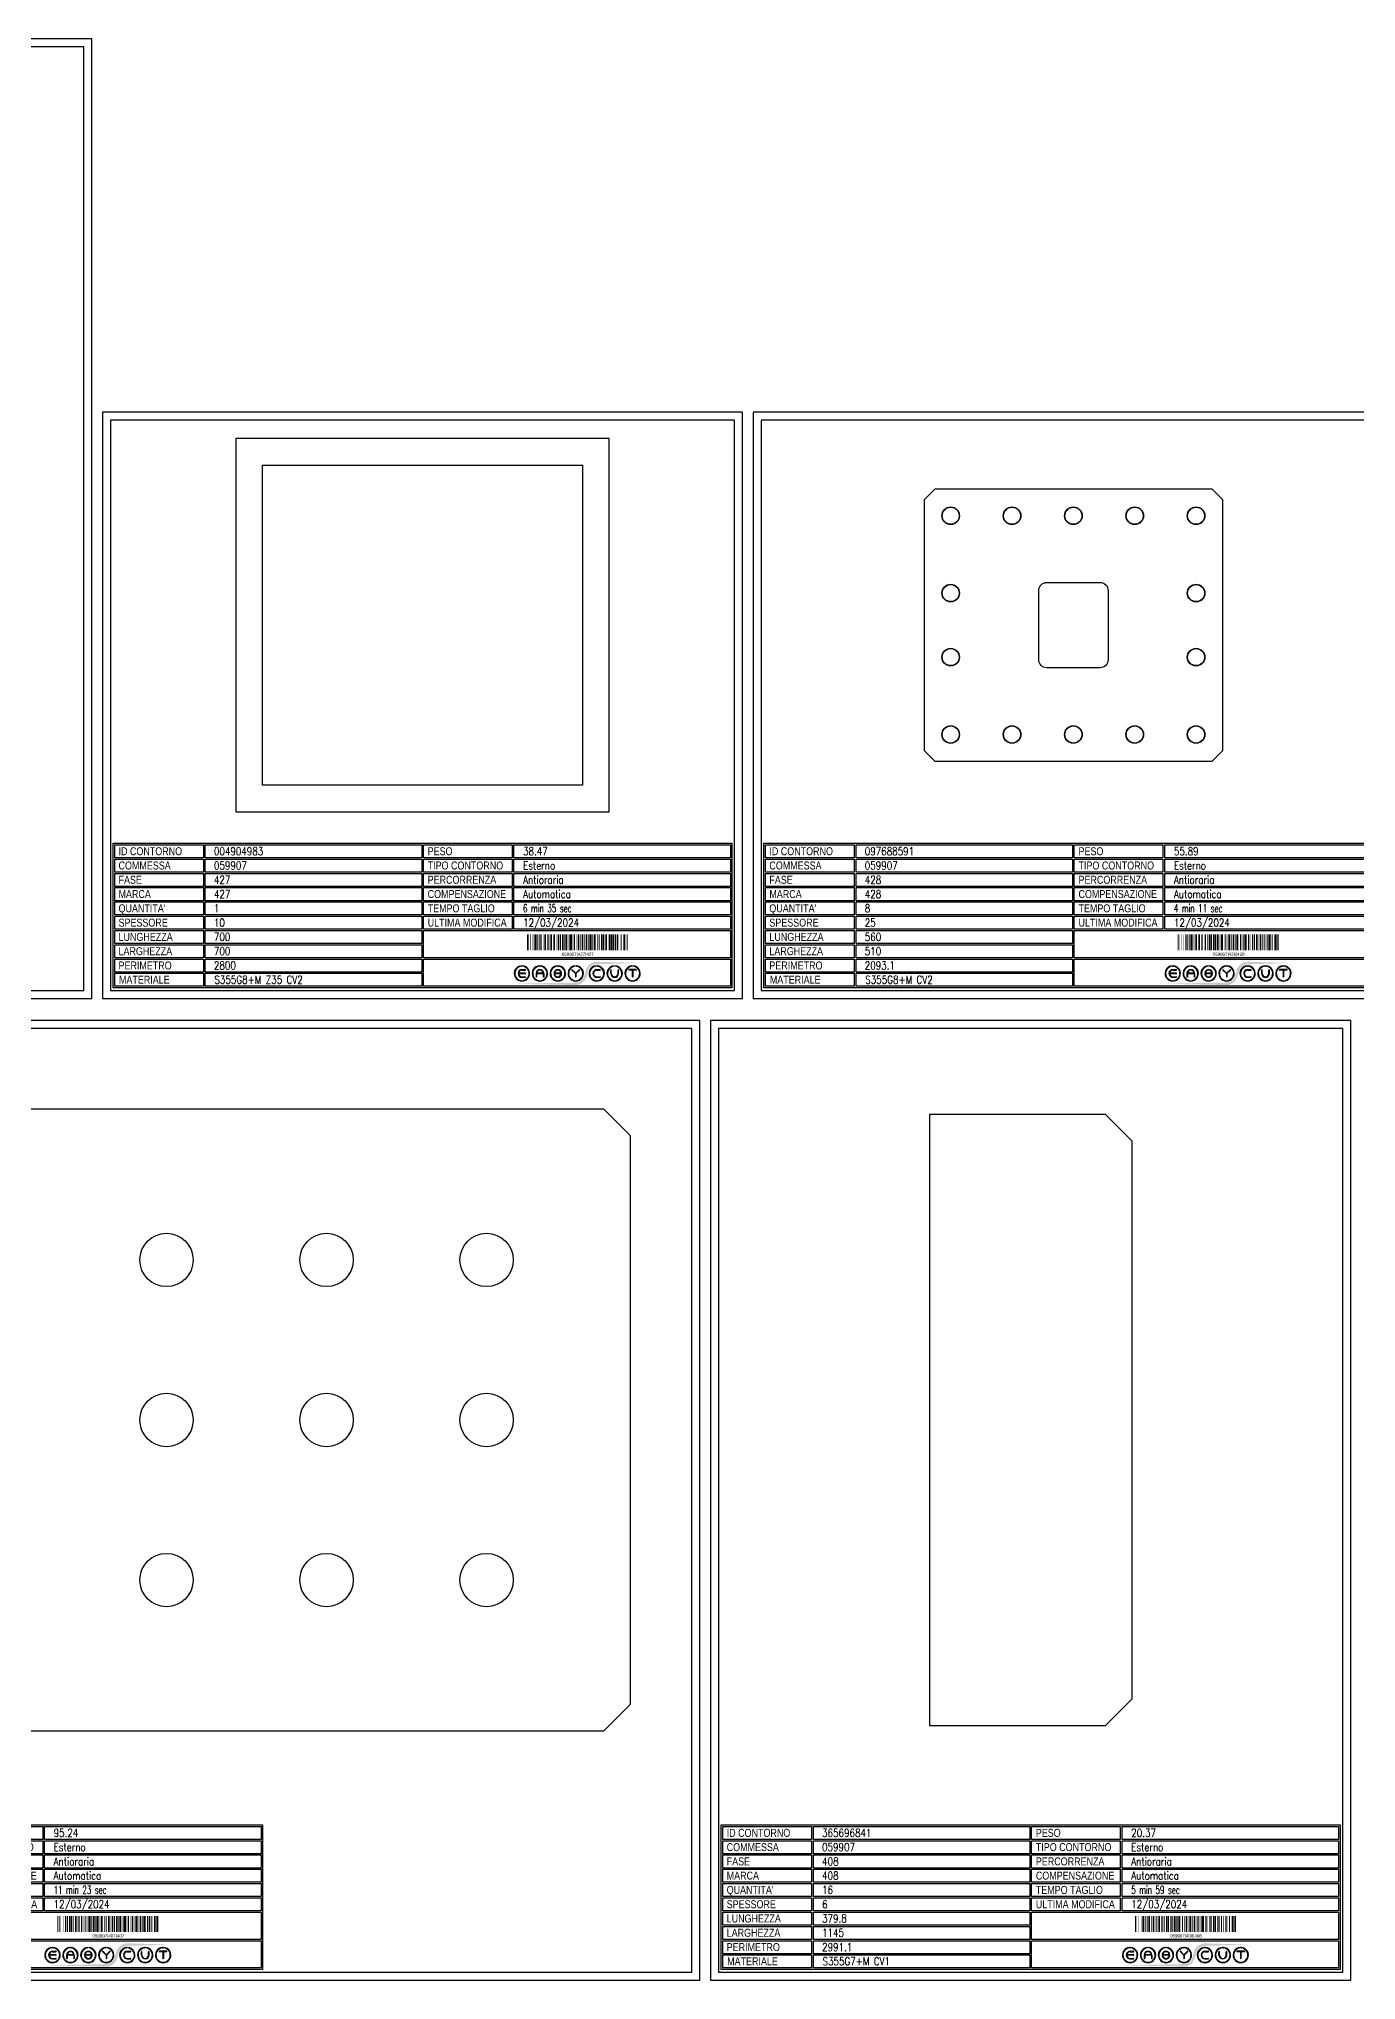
# Model space of a CAD drawing. Header units: millimetres. Extents: x 28039 to 145264, y 9873 to 40131.
# Drawn here: x 36419 to 38889, y 31193 to 34832 of the extents above; entities that cross this region are included whole.
import ezdxf
from ezdxf.enums import TextEntityAlignment as Align

# ---------------------------------------------------------------- set-up
doc = ezdxf.new("R2010")
doc.units = ezdxf.units.MM
doc.styles.add('EasyCutStyle', font='romans.shx', dxfattribs={"width": 0.8})
doc.styles.add('EasyCutStyle1', font='arial.ttf', dxfattribs={"width": 0.8})

# ---------------------------------------------------------------- blocks, each defined once
blk = doc.blocks.new('*U612')
at = {"color": 5}
blk.add_lwpolyline([(0, 0), (2000, 0), (2000, 1799), (0, 1799)], close=True, dxfattribs=at)
at = {"color": 7}
blk.add_lwpolyline([(15, 15), (1985, 15), (1985, 1784), (15, 1784)], close=True, dxfattribs=at)
at = {"color": 253}
blk.add_lwpolyline([(20, 291), (1180, 291), (1180, 20), (20, 20)], close=True, dxfattribs=at)
at = {"color": 2}
for points in [[(23, 288.1), (189.3, 288.1), (189.3, 263.7), (23, 263.7)], [(23, 288.1), (189.3, 288.1), (189.3, 263.7), (23, 263.7)], [(23, 261.4), (189.3, 261.4), (189.3, 237), (23, 237)], [(601.5, 288.1), (767.9, 288.1), (767.9, 263.7), (601.5, 263.7)], [(601.5, 261.4), (767.9, 261.4), (767.9, 237), (601.5, 237)], [(23, 234.6), (189.3, 234.6), (189.3, 210.2), (23, 210.2)], [(601.5, 234.6), (767.9, 234.6), (767.9, 210.2), (601.5, 210.2)], [(23, 207.9), (189.3, 207.9), (189.3, 183.4), (23, 183.4)], [(601.5, 207.9), (767.9, 207.9), (767.9, 183.4), (601.5, 183.4)], [(23, 181.1), (189.3, 181.1), (189.3, 156.7), (23, 156.7)], [(23, 154.3), (189.3, 154.3), (189.3, 129.9), (23, 129.9)], [(601.5, 181.1), (767.9, 181.1), (767.9, 156.7), (601.5, 156.7)], [(601.5, 154.3), (767.9, 154.3), (767.9, 129.9), (601.5, 129.9)], [(23, 127.6), (189.3, 127.6), (189.3, 103.1), (23, 103.1)], [(23, 100.8), (189.3, 100.8), (189.3, 76.4), (23, 76.4)], [(23, 74), (189.3, 74), (189.3, 49.6), (23, 49.6)], [(23, 47.3), (189.3, 47.3), (189.3, 22.9), (23, 22.9)]]:
    blk.add_lwpolyline(points, close=True, dxfattribs=at)
at = {"color": 1}
for points in [[(192.7, 288.1), (598.5, 288.1), (598.5, 263.7), (192.7, 263.7)], [(192.7, 261.4), (598.5, 261.4), (598.5, 237), (192.7, 237)], [(771.3, 288.1), (1177.2, 288.1), (1177.2, 263.7), (771.3, 263.7)], [(771.3, 261.4), (1177.2, 261.4), (1177.2, 237), (771.3, 237)], [(192.7, 234.6), (598.5, 234.6), (598.5, 210.2), (192.7, 210.2)], [(771.3, 234.6), (1177.2, 234.6), (1177.2, 210.2), (771.3, 210.2)], [(192.7, 207.9), (598.5, 207.9), (598.5, 183.4), (192.7, 183.4)], [(771.3, 207.9), (1177.2, 207.9), (1177.2, 183.4), (771.3, 183.4)], [(192.7, 181.1), (598.5, 181.1), (598.5, 156.7), (192.7, 156.7)], [(192.7, 154.3), (598.5, 154.3), (598.5, 129.9), (192.7, 129.9)], [(771.3, 181.1), (1177.2, 181.1), (1177.2, 156.7), (771.3, 156.7)], [(771.3, 154.3), (1177.2, 154.3), (1177.2, 129.9), (771.3, 129.9)], [(192.7, 127.6), (598.5, 127.6), (598.5, 103.1), (192.7, 103.1)], [(601.5, 127.6), (1177.2, 127.6), (1177.2, 76.4), (601.5, 76.4)], [(192.7, 100.8), (598.5, 100.8), (598.5, 76.4), (192.7, 76.4)], [(192.7, 74), (598.5, 74), (598.5, 49.6), (192.7, 49.6)], [(601.5, 74), (1177.2, 74), (1177.2, 22.9), (601.5, 22.9)], [(192.7, 47.3), (598.5, 47.3), (598.5, 22.9), (192.7, 22.9)]]:
    blk.add_lwpolyline(points, close=True, dxfattribs=at)
at = {"color": 161, "style": 'EasyCutStyle1', "width": 0.8}
for s, p in [('COMMESSA', (30.1, 241.9)), ('ID CONTORNO', (30.1, 268.6)), ('TIPO CONTORNO', (609.6, 241.9)), ('PESO', (609.6, 268.6)), ('FASE', (30.1, 215.1)), ('PERCORRENZA', (609.6, 215.1)), ('MARCA', (30.1, 188.4)), ('COMPENSAZIONE', (609.6, 188.4)), ("QUANTITA'", (30.1, 161.6)), ('SPESSORE', (30.1, 134.8)), ('TEMPO TAGLIO', (609.6, 161.6)), ('ULTIMA MODIFICA', (609.6, 134.8)), ('LUNGHEZZA', (30.1, 108.1)), ('LARGHEZZA', (30.1, 81.3)), ('PERIMETRO', (30.1, 54.5)), ('MATERIALE', (31, 27.8))]:
    blk.add_text(s, height=15, dxfattribs=at).set_placement(p)
at = {"style": 'EasyCutStyle'}
for tag, p, width in [('ORDERSHAPE', (208.9, 241.9), 0.8), ('IDSHAPE', (208.9, 268.6), 0.8), ('TYPESHAPE', (788.4, 241.9), 0.8), ('WEIGTHSHAPE', (788.4, 268.6), 0.8), ('PHASESHAPE', (208.9, 215.1), 0.8), ('JOUSHAPE', (788.4, 215.1), 0.8), ('MKSHAPE', (208.9, 188.4), 0.8), ('COMPSHAPE', (788.4, 188.4), 0.8), ('TKSHAPE', (208.9, 134.8), 0.8), ('QTASHAPE', (208.9, 161.6), 0.8), ('TIMECUTSHAPE', (788.4, 161.6), 0.65), ('LASTMODIFYSHAPE', (788.4, 134.8), 0.8), ('LENGTHSHAPE', (208.9, 108.1), 0.8), ('HEIGHTSHAPE', (208.9, 81.3), 0.8), ('PERIMETERSHAPE', (208.9, 54.5), 0.8), ('MATSHAPE', (209.8, 27.8), 0.8)]:
    blk.add_attdef(tag, p, '', height=15, dxfattribs=dict(at, width=width))
blk = doc.blocks.new('Logo')
h = blk.add_hatch(color=256)
h.set_gradient(color1=(255, 0, 0), color2=(255, 255, 0), tint=1)
h.paths.add_polyline_path([(20.5, 4.4, -0.339454), (37.1, 17.2), (118.6, 19.6), (37.1, 22, 0.339454), (15.8, 5.7), (13.2, -4.2, -0.339454), (-3.4, -16.9), (-118.2, -19.3), (-3.4, -21.7, 0.339454), (17.8, -5.4)])
for color, points in [(140, [(-115.9, -5.7, -1), (-116.7, -6.1, -0.520567), (-104.9, 14.3, -1), (-104.9, 13.5, 0.520567)]), (256, [(-97.3, 0.4), (-110, 0.4, -0.394366), (-103.7, 6.3), (-97.3, 6.3, 1), (-97.3, 7.2), (-103.7, 7.2, 1), (-103.7, -7.2), (-97.3, -7.2, 1), (-97.3, -6.3), (-103.7, -6.3, -0.394366), (-110, -0.4), (-97.3, -0.4, 1)]), (140, [(-91.4, -5.7, 1), (-90.6, -6.1, 0.520567), (-102.4, 14.3, 0.916853), (-102.6, 13.5, 0.043377), (-102.5, 13.5, -0.520567)]), (140, [(-82.3, -5.7, -1), (-83.1, -6.1, -0.520567), (-71.3, 14.3, -1), (-71.3, 13.5, 0.520567)]), (140, [(-57.8, -5.7, 1), (-57, -6.1, 0.520567), (-68.8, 14.3, 1), (-68.9, 13.5, -0.520567)]), (140, [(-48.7, -5.7, -1), (-49.5, -6.1, -0.520567), (-37.7, 14.3, -1), (-37.7, 13.5, 0.520567)]), (256, [(-31.2, -0.4, -0.486114), (-30.3, -1.5, -0.776377), (-42.6, -1.6, 1), (-43.4, -1.9, 0.776377), (-29.5, -1.7, 0.486114), (-31.2, 0.4), (-41.8, 0.4, -0.486114), (-42.6, 1.5, -0.776377), (-30.4, 1.6, 1), (-29.5, 1.9, 0.776377), (-43.5, 1.7, 0.486114), (-41.8, -0.4)]), (140, [(-24.2, -5.7, 1), (-23.4, -6.1, 0.520567), (-35.2, 14.3, 1), (-35.3, 13.5, -0.520567)]), (140, [(-15.1, -5.7, -1), (-15.9, -6.1, -0.520567), (-4.1, 14.3, -1), (-4.1, 13.5, 0.520567)]), (256, [(-9.3, 7.1, 1), (-10, 6.5), (-3.3, -0.2), (-3.3, -6.3, 1), (-2.4, -6.3), (-2.4, -0.2), (4.2, 6.5, 1), (3.6, 7.1), (-2.9, 0.6)]), (140, [(9.4, -5.7, 1), (10.2, -6.1, 0.520567), (-1.6, 14.3, 1), (-1.7, 13.5, -0.520567)]), (140, [(24.2, -5.7, -1), (23.4, -6.1, -0.520567), (35.2, 14.3, -1), (35.3, 13.5, 0.520567)]), (256, [(36.5, -7.2), (42.8, -7.2, 1), (42.8, -6.3), (36.5, -6.3, -1), (36.5, 6.3), (42.8, 6.3, 1), (42.8, 7.2), (36.5, 7.2, 1)]), (140, [(48.7, -5.7, 1), (49.5, -6.1, 0.520567), (37.7, 14.3, 1), (37.7, 13.5, -0.520567)]), (140, [(57.8, -5.7, -1), (57, -6.1, -0.520567), (68.8, 14.3, -1), (68.9, 13.5, 0.520567)]), (256, [(63.7, 0), (63.7, 6.3, 1), (62.9, 6.3), (62.9, 0, 1), (77.3, 0), (77.3, 6.3, 1), (76.4, 6.3), (76.4, 0, -1)]), (140, [(82.3, -5.7, 1), (83.1, -6.1, 0.520567), (71.3, 14.3, 1), (71.3, 13.5, -0.520567)]), (140, [(91.4, -5.7, -1), (90.6, -6.1, -0.520567), (102.4, 14.3, -1), (102.5, 13.5, 0.520567)]), (256, [(96.9, 7.2, 1), (96.9, 6.3), (103.2, 6.3), (103.2, -6.3, 1), (104.1, -6.3), (104.1, 6.3), (110.4, 6.3, 1), (110.4, 7.2)]), (140, [(115.9, -5.7, 1), (116.7, -6.1, 0.520567), (104.9, 14.3, 1), (104.9, 13.5, -0.520567)]), (140, [(-91.9, -8.3, 1), (-92.6, -7.8, -0.520567), (-114.8, -7.8, 1), (-115.5, -8.3, 0.520567)]), (140, [(-58.3, -8.3, 1), (-59, -7.8, -0.520567), (-81.2, -7.8, 1), (-81.9, -8.3, 0.520567)]), (140, [(-24.7, -8.3, 1), (-25.4, -7.8, -0.520567), (-47.6, -7.8, 1), (-48.3, -8.3, 0.520567)]), (140, [(8.9, -8.3, 1), (8.2, -7.8, -0.520567), (-14, -7.8, 1), (-14.7, -8.3, 0.520567)]), (140, [(48.3, -8.3, 1), (47.6, -7.8, -0.520567), (25.4, -7.8, 1), (24.7, -8.3, 0.520567)]), (140, [(81.9, -8.3, 1), (81.2, -7.8, -0.520567), (59, -7.8, 1), (58.3, -8.3, 0.520567)]), (140, [(115.5, -8.3, 1), (114.8, -7.8, -0.520567), (92.6, -7.8, 1), (91.9, -8.3, 0.520567)])]:
    blk.add_hatch(color=color).paths.add_polyline_path(points)
h = blk.add_hatch(color=256)
h.paths.add_polyline_path([(-63.7, -0.4), (-63.7, -6.3, 1), (-62.9, -6.3), (-62.9, 0, 1), (-77.3, 0), (-77.3, -6.3, 1), (-76.4, -6.3), (-76.4, -0.4)])
h.paths.add_polyline_path([(-76.4, 0.4, -0.933992), (-63.8, 0.4)], flags=16)
for p, q in [((-97.3, 0.4), (-110, 0.4)), ((-103.7, 7.2), (-97.3, 7.2)), ((-103.7, 6.3), (-97.3, 6.3)), ((-77.3, 0), (-77.3, -6.3)), ((-63.8, 0.4), (-76.4, 0.4)), ((-62.9, 0), (-62.9, -6.3)), ((-31.2, 0.4), (-41.8, 0.4)), ((-3.3, -0.2), (-10, 6.5)), ((-2.9, 0.6), (-9.3, 7.1)), ((-2.9, 0.6), (3.6, 7.1)), ((-2.4, -0.2), (4.2, 6.5)), ((36.5, 7.2), (42.8, 7.2)), ((36.5, 6.3), (42.8, 6.3)), ((62.9, 0), (62.9, 6.3)), ((63.7, 0), (63.7, 6.3)), ((76.4, 0), (76.4, 6.3)), ((77.3, 0), (77.3, 6.3)), ((110.4, 7.2), (96.9, 7.2)), ((103.2, 6.3), (96.9, 6.3)), ((103.2, 6.3), (103.2, -6.3)), ((104.1, 6.3), (104.1, -6.3)), ((110.4, 6.3), (104.1, 6.3)), ((-97.3, -0.4), (-110, -0.4)), ((-103.7, -6.3), (-97.3, -6.3)), ((-103.7, -7.2), (-97.3, -7.2)), ((-76.4, -0.4), (-76.4, -6.3)), ((-63.7, -0.4), (-76.4, -0.4)), ((-63.7, -0.4), (-63.7, -6.3)), ((-31.2, -0.4), (-41.8, -0.4)), ((-3.3, -0.2), (-3.3, -6.3)), ((-2.4, -0.2), (-2.4, -6.3)), ((36.5, -6.3), (42.8, -6.3)), ((36.5, -7.2), (42.8, -7.2))]:
    blk.add_line(p, q)
at = {"color": 140}
for centre, radius, start, end in [((-103.7, 0), 14.4, 95, 205), ((-103.7, 0), 13.5, 95, 205), ((-104.9, 13.9), 0.432, 275, 95), ((-102.5, 13.9), 0.432, 85, 265), ((-103.7, 0), 13.5, 335, 85), ((-103.7, 0), 14.4, 335, 85), ((-70.1, 0), 14.4, 95, 205), ((-70.1, 0), 13.5, 95, 205), ((-71.3, 13.9), 0.432, 275, 95), ((-68.9, 13.9), 0.432, 85, 265), ((-70.1, 0), 13.5, 335, 85), ((-70.1, 0), 14.4, 335, 85), ((-36.5, 0), 14.4, 95, 205), ((-36.5, 0), 13.5, 95, 205), ((-37.7, 13.9), 0.432, 275, 95), ((-35.3, 13.9), 0.432, 85, 265), ((-36.5, 0), 13.5, 335, 85), ((-36.5, 0), 14.4, 335, 85), ((-2.9, 0), 14.4, 95, 205), ((-2.9, 0), 13.5, 95, 205), ((-4.1, 13.9), 0.432, 275, 95), ((-1.7, 13.9), 0.432, 85, 265), ((-2.9, 0), 13.5, 335, 85), ((-2.9, 0), 14.4, 335, 85), ((36.5, 0), 14.4, 95, 205), ((36.5, 0), 13.5, 95, 205), ((35.3, 13.9), 0.432, 275, 95), ((37.7, 13.9), 0.432, 85, 265), ((36.5, 0), 14.4, 335, 85), ((36.5, 0), 13.5, 335, 85), ((70.1, 0), 14.4, 95, 205), ((70.1, 0), 13.5, 95, 205), ((68.9, 13.9), 0.432, 275, 95), ((71.3, 13.9), 0.432, 85, 265), ((70.1, 0), 14.4, 335, 85), ((70.1, 0), 13.5, 335, 85), ((103.7, 0), 14.4, 95, 205), ((103.7, 0), 13.5, 95, 205), ((102.5, 13.9), 0.432, 275, 95), ((104.9, 13.9), 0.432, 85, 265), ((103.7, 0), 14.4, 335, 85), ((103.7, 0), 13.5, 335, 85), ((-116.3, -5.9), 0.432, 205, 25), ((-115.1, -8), 0.432, 35, 215), ((-103.7, 0), 14.4, 215, 325), ((-103.7, 0), 13.5, 215, 325), ((-92.2, -8), 0.432, 325, 145), ((-91, -5.9), 0.432, 155, 335), ((-82.7, -5.9), 0.432, 205, 25), ((-81.5, -8), 0.432, 35, 215), ((-70.1, 0), 14.4, 215, 325), ((-70.1, 0), 13.5, 215, 325), ((-58.6, -8), 0.432, 325, 145), ((-57.4, -5.9), 0.432, 155, 335), ((-49.1, -5.9), 0.432, 205, 25), ((-47.9, -8), 0.432, 35, 215), ((-36.5, 0), 14.4, 215, 325), ((-36.5, 0), 13.5, 215, 325), ((-25, -8), 0.432, 325, 145), ((-23.8, -5.9), 0.432, 155, 335), ((-15.5, -5.9), 0.432, 205, 25), ((-14.3, -8), 0.432, 35, 215), ((-2.9, 0), 14.4, 215, 325), ((-2.9, 0), 13.5, 215, 325), ((8.6, -8), 0.432, 325, 145), ((9.8, -5.9), 0.432, 155, 335), ((23.8, -5.9), 0.432, 205, 25), ((25, -8), 0.432, 35, 215), ((36.5, 0), 14.4, 215, 325), ((36.5, 0), 13.5, 215, 325), ((47.9, -8), 0.432, 325, 145), ((49.1, -5.9), 0.432, 155, 335), ((57.4, -5.9), 0.432, 205, 25), ((58.6, -8), 0.432, 35, 215), ((70.1, 0), 14.4, 215, 325), ((70.1, 0), 13.5, 215, 325), ((81.5, -8), 0.432, 325, 145), ((82.7, -5.9), 0.432, 155, 335), ((91, -5.9), 0.432, 205, 25), ((92.2, -8), 0.432, 35, 215), ((103.7, 0), 14.4, 215, 325), ((103.7, 0), 13.5, 215, 325), ((115.1, -8), 0.432, 325, 145), ((116.3, -5.9), 0.432, 155, 335)]:
    blk.add_arc(centre, radius, start, end, dxfattribs=at)
for centre, radius, start, end in [((-103.7, 0), 7.2, 90, 270), ((-103.7, 0), 6.34, 90, 176.0904), ((-97.3, 6.8), 0.432, 270, 90), ((-97.3, 0), 0.432, 270, 90), ((-70.1, 0), 7.2, 0, 180), ((-70.1, 0), 6.34, 3.9096, 176.0904), ((-36.5, 0), 7.2, 15, 166.2998), ((-41.8, 1.3), 1.73, 166.2998, 270), ((-41.8, 1.3), 0.864, 166.2998, 270), ((-36.5, 0), 6.34, 15, 166.2998), ((-31.2, -1.3), 1.73, 346.2998, 90), ((-29.9, 1.8), 0.432, 195, 15), ((-9.6, 6.8), 0.432, 45, 225), ((3.9, 6.8), 0.432, 315, 135), ((36.5, 0), 7.2, 90, 270), ((36.5, 0), 6.34, 90, 270), ((42.8, 6.8), 0.432, 270, 90), ((63.3, 6.3), 0.432, 0, 180), ((70.1, 0), 7.2, 180, 0), ((70.1, 0), 6.34, 180, 0), ((76.8, 6.3), 0.432, 0, 180), ((96.9, 6.8), 0.432, 90, 270), ((110.4, 6.8), 0.432, 270, 90), ((-103.7, 0), 6.34, 183.9096, 270), ((-97.3, -6.8), 0.432, 270, 90), ((-76.8, -6.3), 0.432, 180, 0), ((-63.3, -6.3), 0.432, 180, 0), ((-43, -1.8), 0.432, 15, 195), ((-36.5, 0), 7.2, 195, 346.2998), ((-36.5, 0), 6.34, 195, 346.2998), ((-31.2, -1.3), 0.864, 346.2998, 90), ((-2.9, -6.3), 0.432, 180, 0), ((42.8, -6.8), 0.432, 270, 90), ((103.7, -6.3), 0.432, 180, 0)]:
    blk.add_arc(centre, radius, start, end)
blk = doc.blocks.new('BARCODE128_972045725', base_point=(36548.8, 31273.4))
at = {"linetype": 'Continuous'}
for points, const_width in [([(36549.8, 31273.4), (36549.8, 31303.4)], 2), ([(36552.3, 31273.4), (36552.3, 31303.4)], 1), ([(36555.3, 31273.4), (36555.3, 31303.4)], 1), ([(36560.3, 31273.4), (36560.3, 31303.4)], 1), ([(36564.3, 31273.4), (36564.3, 31303.4)], 3), ([(36567.8, 31273.4), (36567.8, 31303.4)], 2), ([(36571.8, 31273.4), (36571.8, 31303.4)], 2), ([(36575.3, 31273.4), (36575.3, 31303.4)], 3), ([(36579.3, 31273.4), (36579.3, 31303.4)], 1), ([(36583.3, 31273.4), (36583.3, 31303.4)], 3), ([(36587.3, 31273.4), (36587.3, 31303.4)], 1), ([(36589.8, 31273.4), (36589.8, 31303.4)], 2), ([(36594.3, 31273.4), (36594.3, 31303.4)], 3), ([(36598.3, 31273.4), (36598.3, 31303.4)], 1), ([(36600.8, 31273.4), (36600.8, 31303.4)], 2), ([(36604.3, 31273.4), (36604.3, 31303.4)], 1), ([(36608.3, 31273.4), (36608.3, 31303.4)], 3), ([(36611.8, 31273.4), (36611.8, 31303.4)], 2), ([(36616.3, 31273.4), (36616.3, 31303.4)], 3), ([(36619.8, 31273.4), (36619.8, 31303.4)], 2), ([(36623.3, 31273.4), (36623.3, 31303.4)], 3), ([(36626.3, 31273.4), (36626.3, 31303.4)], 1), ([(36628.3, 31273.4), (36628.3, 31303.4)], 1), ([(36631.8, 31273.4), (36631.8, 31303.4)], 4), ([(36637.8, 31273.4), (36637.8, 31303.4)], 2), ([(36641.3, 31273.4), (36641.3, 31303.4)], 1), ([(36645.3, 31273.4), (36645.3, 31303.4)], 3), ([(36648.3, 31273.4), (36648.3, 31303.4)], 1), ([(36652.3, 31273.4), (36652.3, 31303.4)], 3), ([(36655.8, 31273.4), (36655.8, 31303.4)], 2), ([(36660.3, 31273.4), (36660.3, 31303.4)], 3), ([(36663.8, 31273.4), (36663.8, 31303.4)], 2), ([(36667.3, 31273.4), (36667.3, 31303.4)], 3), ([(36670.3, 31273.4), (36670.3, 31303.4)], 1), ([(36672.3, 31273.4), (36672.3, 31303.4)], 1), ([(36675.8, 31273.4), (36675.8, 31303.4)], 4), ([(36681.8, 31273.4), (36681.8, 31303.4)], 2), ([(36685.3, 31273.4), (36685.3, 31303.4)], 1), ([(36689.3, 31273.4), (36689.3, 31303.4)], 3), ([(36692.3, 31273.4), (36692.3, 31303.4)], 1), ([(36696.3, 31273.4), (36696.3, 31303.4)], 3), ([(36699.8, 31273.4), (36699.8, 31303.4)], 2), ([(36704.3, 31273.4), (36704.3, 31303.4)], 3), ([(36707.8, 31273.4), (36707.8, 31303.4)], 2), ([(36711.3, 31273.4), (36711.3, 31303.4)], 3), ([(36714.3, 31273.4), (36714.3, 31303.4)], 1), ([(36717.8, 31273.4), (36717.8, 31303.4)], 2), ([(36721.3, 31273.4), (36721.3, 31303.4)], 3), ([(36725.8, 31273.4), (36725.8, 31303.4)], 2), ([(36731.3, 31273.4), (36731.3, 31303.4)], 3), ([(36734.3, 31273.4), (36734.3, 31303.4)], 1), ([(36736.8, 31273.4), (36736.8, 31303.4)], 2)]:
    blk.add_lwpolyline(points, dxfattribs=dict(at, const_width=const_width))
blk.add_text('059907|407|407', height=6).set_placement((36644.3, 31262.9), align=Align.CENTER)
blk = doc.blocks.new('*U95')
at = {"color": 5}
blk.add_lwpolyline([(0, 0), (1200, 0), (1200, 1799), (0, 1799)], close=True, dxfattribs=at)
at = {"color": 7}
blk.add_lwpolyline([(15, 15), (1185, 15), (1185, 1784), (15, 1784)], close=True, dxfattribs=at)
at = {"color": 253}
blk.add_lwpolyline([(20, 291), (1180, 291), (1180, 20), (20, 20)], close=True, dxfattribs=at)
at = {"color": 2}
for points in [[(23, 288.1), (189.3, 288.1), (189.3, 263.7), (23, 263.7)], [(23, 288.1), (189.3, 288.1), (189.3, 263.7), (23, 263.7)], [(23, 261.4), (189.3, 261.4), (189.3, 237), (23, 237)], [(601.5, 288.1), (767.9, 288.1), (767.9, 263.7), (601.5, 263.7)], [(601.5, 261.4), (767.9, 261.4), (767.9, 237), (601.5, 237)], [(23, 234.6), (189.3, 234.6), (189.3, 210.2), (23, 210.2)], [(601.5, 234.6), (767.9, 234.6), (767.9, 210.2), (601.5, 210.2)], [(23, 207.9), (189.3, 207.9), (189.3, 183.4), (23, 183.4)], [(601.5, 207.9), (767.9, 207.9), (767.9, 183.4), (601.5, 183.4)], [(23, 181.1), (189.3, 181.1), (189.3, 156.7), (23, 156.7)], [(23, 154.3), (189.3, 154.3), (189.3, 129.9), (23, 129.9)], [(601.5, 181.1), (767.9, 181.1), (767.9, 156.7), (601.5, 156.7)], [(601.5, 154.3), (767.9, 154.3), (767.9, 129.9), (601.5, 129.9)], [(23, 127.6), (189.3, 127.6), (189.3, 103.1), (23, 103.1)], [(23, 100.8), (189.3, 100.8), (189.3, 76.4), (23, 76.4)], [(23, 74), (189.3, 74), (189.3, 49.6), (23, 49.6)], [(23, 47.3), (189.3, 47.3), (189.3, 22.9), (23, 22.9)]]:
    blk.add_lwpolyline(points, close=True, dxfattribs=at)
at = {"color": 1}
for points in [[(192.7, 288.1), (598.5, 288.1), (598.5, 263.7), (192.7, 263.7)], [(192.7, 261.4), (598.5, 261.4), (598.5, 237), (192.7, 237)], [(771.3, 288.1), (1177.2, 288.1), (1177.2, 263.7), (771.3, 263.7)], [(771.3, 261.4), (1177.2, 261.4), (1177.2, 237), (771.3, 237)], [(192.7, 234.6), (598.5, 234.6), (598.5, 210.2), (192.7, 210.2)], [(771.3, 234.6), (1177.2, 234.6), (1177.2, 210.2), (771.3, 210.2)], [(192.7, 207.9), (598.5, 207.9), (598.5, 183.4), (192.7, 183.4)], [(771.3, 207.9), (1177.2, 207.9), (1177.2, 183.4), (771.3, 183.4)], [(192.7, 181.1), (598.5, 181.1), (598.5, 156.7), (192.7, 156.7)], [(192.7, 154.3), (598.5, 154.3), (598.5, 129.9), (192.7, 129.9)], [(771.3, 181.1), (1177.2, 181.1), (1177.2, 156.7), (771.3, 156.7)], [(771.3, 154.3), (1177.2, 154.3), (1177.2, 129.9), (771.3, 129.9)], [(192.7, 127.6), (598.5, 127.6), (598.5, 103.1), (192.7, 103.1)], [(601.5, 127.6), (1177.2, 127.6), (1177.2, 76.4), (601.5, 76.4)], [(192.7, 100.8), (598.5, 100.8), (598.5, 76.4), (192.7, 76.4)], [(192.7, 74), (598.5, 74), (598.5, 49.6), (192.7, 49.6)], [(601.5, 74), (1177.2, 74), (1177.2, 22.9), (601.5, 22.9)], [(192.7, 47.3), (598.5, 47.3), (598.5, 22.9), (192.7, 22.9)]]:
    blk.add_lwpolyline(points, close=True, dxfattribs=at)
at = {"color": 161, "style": 'EasyCutStyle1', "width": 0.8}
for s, p in [('COMMESSA', (30.1, 241.9)), ('ID CONTORNO', (30.1, 268.6)), ('TIPO CONTORNO', (609.6, 241.9)), ('PESO', (609.6, 268.6)), ('FASE', (30.1, 215.1)), ('PERCORRENZA', (609.6, 215.1)), ('MARCA', (30.1, 188.4)), ('COMPENSAZIONE', (609.6, 188.4)), ("QUANTITA'", (30.1, 161.6)), ('SPESSORE', (30.1, 134.8)), ('TEMPO TAGLIO', (609.6, 161.6)), ('ULTIMA MODIFICA', (609.6, 134.8)), ('LUNGHEZZA', (30.1, 108.1)), ('LARGHEZZA', (30.1, 81.3)), ('PERIMETRO', (30.1, 54.5)), ('MATERIALE', (31, 27.8))]:
    blk.add_text(s, height=15, dxfattribs=at).set_placement(p)
at = {"style": 'EasyCutStyle'}
for tag, p, width in [('ORDERSHAPE', (208.9, 241.9), 0.8), ('IDSHAPE', (208.9, 268.6), 0.8), ('TYPESHAPE', (788.4, 241.9), 0.8), ('WEIGTHSHAPE', (788.4, 268.6), 0.8), ('PHASESHAPE', (208.9, 215.1), 0.8), ('JOUSHAPE', (788.4, 215.1), 0.8), ('MKSHAPE', (208.9, 188.4), 0.8), ('COMPSHAPE', (788.4, 188.4), 0.8), ('TKSHAPE', (208.9, 134.8), 0.8), ('QTASHAPE', (208.9, 161.6), 0.8), ('TIMECUTSHAPE', (788.4, 161.6), 0.65), ('LASTMODIFYSHAPE', (788.4, 134.8), 0.8), ('LENGTHSHAPE', (208.9, 108.1), 0.8), ('HEIGHTSHAPE', (208.9, 81.3), 0.8), ('PERIMETERSHAPE', (208.9, 54.5), 0.8), ('MATSHAPE', (209.8, 27.8), 0.8)]:
    blk.add_attdef(tag, p, '', height=15, dxfattribs=dict(at, width=width))
blk = doc.blocks.new('BARCODE128_365696841', base_point=(38568.8, 31273.4))
at = {"linetype": 'Continuous'}
for points, const_width in [([(38569.8, 31273.4), (38569.8, 31303.4)], 2), ([(38572.3, 31273.4), (38572.3, 31303.4)], 1), ([(38575.3, 31273.4), (38575.3, 31303.4)], 1), ([(38580.3, 31273.4), (38580.3, 31303.4)], 1), ([(38584.3, 31273.4), (38584.3, 31303.4)], 3), ([(38587.8, 31273.4), (38587.8, 31303.4)], 2), ([(38591.8, 31273.4), (38591.8, 31303.4)], 2), ([(38595.3, 31273.4), (38595.3, 31303.4)], 3), ([(38599.3, 31273.4), (38599.3, 31303.4)], 1), ([(38603.3, 31273.4), (38603.3, 31303.4)], 3), ([(38607.3, 31273.4), (38607.3, 31303.4)], 1), ([(38609.8, 31273.4), (38609.8, 31303.4)], 2), ([(38614.3, 31273.4), (38614.3, 31303.4)], 3), ([(38618.3, 31273.4), (38618.3, 31303.4)], 1), ([(38620.8, 31273.4), (38620.8, 31303.4)], 2), ([(38624.3, 31273.4), (38624.3, 31303.4)], 1), ([(38628.3, 31273.4), (38628.3, 31303.4)], 3), ([(38631.8, 31273.4), (38631.8, 31303.4)], 2), ([(38636.3, 31273.4), (38636.3, 31303.4)], 3), ([(38639.8, 31273.4), (38639.8, 31303.4)], 2), ([(38643.3, 31273.4), (38643.3, 31303.4)], 3), ([(38646.3, 31273.4), (38646.3, 31303.4)], 1), ([(38648.3, 31273.4), (38648.3, 31303.4)], 1), ([(38651.8, 31273.4), (38651.8, 31303.4)], 4), ([(38657.8, 31273.4), (38657.8, 31303.4)], 2), ([(38661.3, 31273.4), (38661.3, 31303.4)], 1), ([(38665.3, 31273.4), (38665.3, 31303.4)], 3), ([(38668.3, 31273.4), (38668.3, 31303.4)], 1), ([(38672.3, 31273.4), (38672.3, 31303.4)], 3), ([(38675.8, 31273.4), (38675.8, 31303.4)], 2), ([(38680.3, 31273.4), (38680.3, 31303.4)], 3), ([(38683.3, 31273.4), (38683.3, 31303.4)], 1), ([(38686.8, 31273.4), (38686.8, 31303.4)], 2), ([(38690.3, 31273.4), (38690.3, 31303.4)], 1), ([(38692.3, 31273.4), (38692.3, 31303.4)], 1), ([(38695.8, 31273.4), (38695.8, 31303.4)], 4), ([(38701.8, 31273.4), (38701.8, 31303.4)], 2), ([(38705.3, 31273.4), (38705.3, 31303.4)], 1), ([(38709.3, 31273.4), (38709.3, 31303.4)], 3), ([(38712.3, 31273.4), (38712.3, 31303.4)], 1), ([(38716.3, 31273.4), (38716.3, 31303.4)], 3), ([(38719.8, 31273.4), (38719.8, 31303.4)], 2), ([(38724.3, 31273.4), (38724.3, 31303.4)], 3), ([(38727.3, 31273.4), (38727.3, 31303.4)], 1), ([(38730.8, 31273.4), (38730.8, 31303.4)], 2), ([(38734.3, 31273.4), (38734.3, 31303.4)], 1), ([(38738.8, 31273.4), (38738.8, 31303.4)], 2), ([(38741.3, 31273.4), (38741.3, 31303.4)], 1), ([(38745.8, 31273.4), (38745.8, 31303.4)], 2), ([(38751.3, 31273.4), (38751.3, 31303.4)], 3), ([(38754.3, 31273.4), (38754.3, 31303.4)], 1), ([(38756.8, 31273.4), (38756.8, 31303.4)], 2)]:
    blk.add_lwpolyline(points, dxfattribs=dict(at, const_width=const_width))
blk.add_text('059907|408|408', height=6).set_placement((38664.3, 31262.9), align=Align.CENTER)
blk = doc.blocks.new('*U77')
at = {"color": 5}
blk.add_lwpolyline([(0, 0), (1200, 0), (1200, 1099), (0, 1099)], close=True, dxfattribs=at)
at = {"color": 7}
blk.add_lwpolyline([(15, 15), (1185, 15), (1185, 1084), (15, 1084)], close=True, dxfattribs=at)
at = {"color": 253}
blk.add_lwpolyline([(20, 291), (1180, 291), (1180, 20), (20, 20)], close=True, dxfattribs=at)
at = {"color": 2}
for points in [[(23, 288.1), (189.3, 288.1), (189.3, 263.7), (23, 263.7)], [(23, 288.1), (189.3, 288.1), (189.3, 263.7), (23, 263.7)], [(23, 261.4), (189.3, 261.4), (189.3, 237), (23, 237)], [(601.5, 288.1), (767.9, 288.1), (767.9, 263.7), (601.5, 263.7)], [(601.5, 261.4), (767.9, 261.4), (767.9, 237), (601.5, 237)], [(23, 234.6), (189.3, 234.6), (189.3, 210.2), (23, 210.2)], [(601.5, 234.6), (767.9, 234.6), (767.9, 210.2), (601.5, 210.2)], [(23, 207.9), (189.3, 207.9), (189.3, 183.4), (23, 183.4)], [(601.5, 207.9), (767.9, 207.9), (767.9, 183.4), (601.5, 183.4)], [(23, 181.1), (189.3, 181.1), (189.3, 156.7), (23, 156.7)], [(23, 154.3), (189.3, 154.3), (189.3, 129.9), (23, 129.9)], [(601.5, 181.1), (767.9, 181.1), (767.9, 156.7), (601.5, 156.7)], [(601.5, 154.3), (767.9, 154.3), (767.9, 129.9), (601.5, 129.9)], [(23, 127.6), (189.3, 127.6), (189.3, 103.1), (23, 103.1)], [(23, 100.8), (189.3, 100.8), (189.3, 76.4), (23, 76.4)], [(23, 74), (189.3, 74), (189.3, 49.6), (23, 49.6)], [(23, 47.3), (189.3, 47.3), (189.3, 22.9), (23, 22.9)]]:
    blk.add_lwpolyline(points, close=True, dxfattribs=at)
at = {"color": 1}
for points in [[(192.7, 288.1), (598.5, 288.1), (598.5, 263.7), (192.7, 263.7)], [(192.7, 261.4), (598.5, 261.4), (598.5, 237), (192.7, 237)], [(771.3, 288.1), (1177.2, 288.1), (1177.2, 263.7), (771.3, 263.7)], [(771.3, 261.4), (1177.2, 261.4), (1177.2, 237), (771.3, 237)], [(192.7, 234.6), (598.5, 234.6), (598.5, 210.2), (192.7, 210.2)], [(771.3, 234.6), (1177.2, 234.6), (1177.2, 210.2), (771.3, 210.2)], [(192.7, 207.9), (598.5, 207.9), (598.5, 183.4), (192.7, 183.4)], [(771.3, 207.9), (1177.2, 207.9), (1177.2, 183.4), (771.3, 183.4)], [(192.7, 181.1), (598.5, 181.1), (598.5, 156.7), (192.7, 156.7)], [(192.7, 154.3), (598.5, 154.3), (598.5, 129.9), (192.7, 129.9)], [(771.3, 181.1), (1177.2, 181.1), (1177.2, 156.7), (771.3, 156.7)], [(771.3, 154.3), (1177.2, 154.3), (1177.2, 129.9), (771.3, 129.9)], [(192.7, 127.6), (598.5, 127.6), (598.5, 103.1), (192.7, 103.1)], [(601.5, 127.6), (1177.2, 127.6), (1177.2, 76.4), (601.5, 76.4)], [(192.7, 100.8), (598.5, 100.8), (598.5, 76.4), (192.7, 76.4)], [(192.7, 74), (598.5, 74), (598.5, 49.6), (192.7, 49.6)], [(601.5, 74), (1177.2, 74), (1177.2, 22.9), (601.5, 22.9)], [(192.7, 47.3), (598.5, 47.3), (598.5, 22.9), (192.7, 22.9)]]:
    blk.add_lwpolyline(points, close=True, dxfattribs=at)
at = {"color": 161, "style": 'EasyCutStyle1', "width": 0.8}
for s, p in [('COMMESSA', (30.1, 241.9)), ('ID CONTORNO', (30.1, 268.6)), ('TIPO CONTORNO', (609.6, 241.9)), ('PESO', (609.6, 268.6)), ('FASE', (30.1, 215.1)), ('PERCORRENZA', (609.6, 215.1)), ('MARCA', (30.1, 188.4)), ('COMPENSAZIONE', (609.6, 188.4)), ("QUANTITA'", (30.1, 161.6)), ('SPESSORE', (30.1, 134.8)), ('TEMPO TAGLIO', (609.6, 161.6)), ('ULTIMA MODIFICA', (609.6, 134.8)), ('LUNGHEZZA', (30.1, 108.1)), ('LARGHEZZA', (30.1, 81.3)), ('PERIMETRO', (30.1, 54.5)), ('MATERIALE', (31, 27.8))]:
    blk.add_text(s, height=15, dxfattribs=at).set_placement(p)
at = {"style": 'EasyCutStyle'}
for tag, p, width in [('ORDERSHAPE', (208.9, 241.9), 0.8), ('IDSHAPE', (208.9, 268.6), 0.8), ('TYPESHAPE', (788.4, 241.9), 0.8), ('WEIGTHSHAPE', (788.4, 268.6), 0.8), ('PHASESHAPE', (208.9, 215.1), 0.8), ('JOUSHAPE', (788.4, 215.1), 0.8), ('MKSHAPE', (208.9, 188.4), 0.8), ('COMPSHAPE', (788.4, 188.4), 0.8), ('TKSHAPE', (208.9, 134.8), 0.8), ('QTASHAPE', (208.9, 161.6), 0.8), ('TIMECUTSHAPE', (788.4, 161.6), 0.65), ('LASTMODIFYSHAPE', (788.4, 134.8), 0.8), ('LENGTHSHAPE', (208.9, 108.1), 0.8), ('HEIGHTSHAPE', (208.9, 81.3), 0.8), ('PERIMETERSHAPE', (208.9, 54.5), 0.8), ('MATSHAPE', (209.8, 27.8), 0.8)]:
    blk.add_attdef(tag, p, '', height=15, dxfattribs=dict(at, width=width))
blk = doc.blocks.new('BARCODE128_004904983', base_point=(37428.8, 33113.4))
at = {"linetype": 'Continuous'}
for points, const_width in [([(37429.8, 33113.4), (37429.8, 33143.4)], 2), ([(37432.3, 33113.4), (37432.3, 33143.4)], 1), ([(37435.3, 33113.4), (37435.3, 33143.4)], 1), ([(37440.3, 33113.4), (37440.3, 33143.4)], 1), ([(37444.3, 33113.4), (37444.3, 33143.4)], 3), ([(37447.8, 33113.4), (37447.8, 33143.4)], 2), ([(37451.8, 33113.4), (37451.8, 33143.4)], 2), ([(37455.3, 33113.4), (37455.3, 33143.4)], 3), ([(37459.3, 33113.4), (37459.3, 33143.4)], 1), ([(37463.3, 33113.4), (37463.3, 33143.4)], 3), ([(37467.3, 33113.4), (37467.3, 33143.4)], 1), ([(37469.8, 33113.4), (37469.8, 33143.4)], 2), ([(37474.3, 33113.4), (37474.3, 33143.4)], 3), ([(37478.3, 33113.4), (37478.3, 33143.4)], 1), ([(37480.8, 33113.4), (37480.8, 33143.4)], 2), ([(37484.3, 33113.4), (37484.3, 33143.4)], 1), ([(37488.3, 33113.4), (37488.3, 33143.4)], 3), ([(37491.8, 33113.4), (37491.8, 33143.4)], 2), ([(37496.3, 33113.4), (37496.3, 33143.4)], 3), ([(37499.8, 33113.4), (37499.8, 33143.4)], 2), ([(37503.3, 33113.4), (37503.3, 33143.4)], 3), ([(37506.3, 33113.4), (37506.3, 33143.4)], 1), ([(37508.3, 33113.4), (37508.3, 33143.4)], 1), ([(37511.8, 33113.4), (37511.8, 33143.4)], 4), ([(37517.8, 33113.4), (37517.8, 33143.4)], 2), ([(37521.3, 33113.4), (37521.3, 33143.4)], 1), ([(37525.3, 33113.4), (37525.3, 33143.4)], 3), ([(37528.8, 33113.4), (37528.8, 33143.4)], 2), ([(37533.3, 33113.4), (37533.3, 33143.4)], 3), ([(37537.3, 33113.4), (37537.3, 33143.4)], 1), ([(37540.3, 33113.4), (37540.3, 33143.4)], 3), ([(37543.8, 33113.4), (37543.8, 33143.4)], 2), ([(37547.3, 33113.4), (37547.3, 33143.4)], 3), ([(37550.3, 33113.4), (37550.3, 33143.4)], 1), ([(37552.3, 33113.4), (37552.3, 33143.4)], 1), ([(37555.8, 33113.4), (37555.8, 33143.4)], 4), ([(37561.8, 33113.4), (37561.8, 33143.4)], 2), ([(37565.3, 33113.4), (37565.3, 33143.4)], 1), ([(37569.3, 33113.4), (37569.3, 33143.4)], 3), ([(37572.8, 33113.4), (37572.8, 33143.4)], 2), ([(37577.3, 33113.4), (37577.3, 33143.4)], 3), ([(37581.3, 33113.4), (37581.3, 33143.4)], 1), ([(37584.3, 33113.4), (37584.3, 33143.4)], 3), ([(37587.8, 33113.4), (37587.8, 33143.4)], 2), ([(37591.3, 33113.4), (37591.3, 33143.4)], 3), ([(37595.3, 33113.4), (37595.3, 33143.4)], 3), ([(37598.8, 33113.4), (37598.8, 33143.4)], 2), ([(37601.3, 33113.4), (37601.3, 33143.4)], 1), ([(37605.8, 33113.4), (37605.8, 33143.4)], 2), ([(37611.3, 33113.4), (37611.3, 33143.4)], 3), ([(37614.3, 33113.4), (37614.3, 33143.4)], 1), ([(37616.8, 33113.4), (37616.8, 33143.4)], 2)]:
    blk.add_lwpolyline(points, dxfattribs=dict(at, const_width=const_width))
blk.add_text('059907|427|427', height=6).set_placement((37524.3, 33102.9), align=Align.CENTER)
blk = doc.blocks.new('BARCODE128_097688591', base_point=(38648.8, 33113.4))
at = {"linetype": 'Continuous'}
for points, const_width in [([(38649.8, 33113.4), (38649.8, 33143.4)], 2), ([(38652.3, 33113.4), (38652.3, 33143.4)], 1), ([(38655.3, 33113.4), (38655.3, 33143.4)], 1), ([(38660.3, 33113.4), (38660.3, 33143.4)], 1), ([(38664.3, 33113.4), (38664.3, 33143.4)], 3), ([(38667.8, 33113.4), (38667.8, 33143.4)], 2), ([(38671.8, 33113.4), (38671.8, 33143.4)], 2), ([(38675.3, 33113.4), (38675.3, 33143.4)], 3), ([(38679.3, 33113.4), (38679.3, 33143.4)], 1), ([(38683.3, 33113.4), (38683.3, 33143.4)], 3), ([(38687.3, 33113.4), (38687.3, 33143.4)], 1), ([(38689.8, 33113.4), (38689.8, 33143.4)], 2), ([(38694.3, 33113.4), (38694.3, 33143.4)], 3), ([(38698.3, 33113.4), (38698.3, 33143.4)], 1), ([(38700.8, 33113.4), (38700.8, 33143.4)], 2), ([(38704.3, 33113.4), (38704.3, 33143.4)], 1), ([(38708.3, 33113.4), (38708.3, 33143.4)], 3), ([(38711.8, 33113.4), (38711.8, 33143.4)], 2), ([(38716.3, 33113.4), (38716.3, 33143.4)], 3), ([(38719.8, 33113.4), (38719.8, 33143.4)], 2), ([(38723.3, 33113.4), (38723.3, 33143.4)], 3), ([(38726.3, 33113.4), (38726.3, 33143.4)], 1), ([(38728.3, 33113.4), (38728.3, 33143.4)], 1), ([(38731.8, 33113.4), (38731.8, 33143.4)], 4), ([(38737.8, 33113.4), (38737.8, 33143.4)], 2), ([(38741.3, 33113.4), (38741.3, 33143.4)], 1), ([(38745.3, 33113.4), (38745.3, 33143.4)], 3), ([(38748.8, 33113.4), (38748.8, 33143.4)], 2), ([(38753.3, 33113.4), (38753.3, 33143.4)], 3), ([(38757.3, 33113.4), (38757.3, 33143.4)], 1), ([(38760.3, 33113.4), (38760.3, 33143.4)], 3), ([(38763.3, 33113.4), (38763.3, 33143.4)], 1), ([(38766.8, 33113.4), (38766.8, 33143.4)], 2), ([(38770.3, 33113.4), (38770.3, 33143.4)], 1), ([(38772.3, 33113.4), (38772.3, 33143.4)], 1), ([(38775.8, 33113.4), (38775.8, 33143.4)], 4), ([(38781.8, 33113.4), (38781.8, 33143.4)], 2), ([(38785.3, 33113.4), (38785.3, 33143.4)], 1), ([(38789.3, 33113.4), (38789.3, 33143.4)], 3), ([(38792.8, 33113.4), (38792.8, 33143.4)], 2), ([(38797.3, 33113.4), (38797.3, 33143.4)], 3), ([(38801.3, 33113.4), (38801.3, 33143.4)], 1), ([(38804.3, 33113.4), (38804.3, 33143.4)], 3), ([(38807.3, 33113.4), (38807.3, 33143.4)], 1), ([(38810.8, 33113.4), (38810.8, 33143.4)], 2), ([(38814.3, 33113.4), (38814.3, 33143.4)], 1), ([(38817.3, 33113.4), (38817.3, 33143.4)], 1), ([(38820.8, 33113.4), (38820.8, 33143.4)], 4), ([(38825.8, 33113.4), (38825.8, 33143.4)], 2), ([(38831.3, 33113.4), (38831.3, 33143.4)], 3), ([(38834.3, 33113.4), (38834.3, 33143.4)], 1), ([(38836.8, 33113.4), (38836.8, 33143.4)], 2)]:
    blk.add_lwpolyline(points, dxfattribs=dict(at, const_width=const_width))
blk.add_text('059907|428|428', height=6).set_placement((38744.3, 33102.9), align=Align.CENTER)

msp = doc.modelspace()

# ---------------------------------------------------------------- linework, layer by layer
at = {"color": 2}
for points in [[(36788.8, 33383.4), (37488.8, 33383.4), (37488.8, 34083.4), (36788.8, 34083.4)], [(38078.8, 33498.4), (38098.8, 33478.4), (38618.8, 33478.4), (38638.8, 33498.4), (38638.8, 33968.4), (38618.8, 33988.4), (38098.8, 33988.4), (38078.8, 33968.4)], [(35788.8, 31710.9), (35838.8, 31660.9), (37478.8, 31660.9), (37528.8, 31710.9), (37528.8, 32775.9), (37478.8, 32825.9), (35838.8, 32825.9), (35788.8, 32775.9)], [(38088.9, 31670.9), (38418.8, 31670.9), (38468.8, 31720.9), (38468.8, 32765.9), (38418.8, 32815.9), (38088.9, 32815.9)]]:
    msp.add_lwpolyline(points, close=True, dxfattribs=at)
at = {"color": 3}
msp.add_lwpolyline([(36838.8, 33433.4), (36838.8, 34033.4), (37438.8, 34033.4), (37438.8, 33433.4)], close=True, dxfattribs=at)
msp.add_lwpolyline([(38308.8, 33653.4, -0.414214), (38293.8, 33668.4), (38293.8, 33798.4, -0.414214), (38308.8, 33813.4), (38408.8, 33813.4, -0.414214), (38423.8, 33798.4), (38423.8, 33668.4, -0.414214), (38408.8, 33653.4)], format="xyb", close=True, dxfattribs=at)
at = {"color": 4}
for centre, radius in [((38128.8, 33938.4), 16.5), ((38128.8, 33938.4), 16), ((38243.8, 33938.4), 16.5), ((38243.8, 33938.4), 16), ((38358.8, 33938.4), 16.5), ((38358.8, 33938.4), 16), ((38473.8, 33938.4), 16.5), ((38473.8, 33938.4), 16), ((38588.8, 33938.4), 16.5), ((38588.8, 33938.4), 16), ((38128.8, 33793.4), 16.5), ((38128.8, 33793.4), 16), ((38588.8, 33793.4), 16.5), ((38588.8, 33793.4), 16), ((38128.8, 33673.4), 16.5), ((38128.8, 33673.4), 16), ((38588.8, 33673.4), 16.5), ((38588.8, 33673.4), 16), ((38128.8, 33528.4), 16.5), ((38128.8, 33528.4), 16), ((38243.8, 33528.4), 16.5), ((38243.8, 33528.4), 16), ((38358.8, 33528.4), 16.5), ((38358.8, 33528.4), 16), ((38473.8, 33528.4), 16.5), ((38473.8, 33528.4), 16), ((38588.8, 33528.4), 16.5), ((38588.8, 33528.4), 16), ((36658.8, 32543.4), 50), ((36958.8, 32543.4), 50), ((37258.8, 32543.4), 50), ((36658.8, 32243.4), 50), ((36958.8, 32243.4), 50), ((37258.8, 32243.4), 50), ((36658.8, 31943.4), 50), ((36958.8, 31943.4), 50), ((37258.8, 31943.4), 50)]:
    msp.add_circle(centre, radius, dxfattribs=at)

# ---------------------------------------------------------------- block references
for name, p, values in [('*U612', (34518.8, 33033.4), {'IDSHAPE': '741619084', 'ORDERSHAPE': '059907', 'PHASESHAPE': '426', 'MKSHAPE': '426', 'TKSHAPE': '10', 'LENGTHSHAPE': '1665', 'HEIGHTSHAPE': '1440', 'MATSHAPE': 'S355G8+M Z35 CV2', 'LASTMODIFYSHAPE': '12/03/2024', 'PERIMETERSHAPE': '6092.8', 'WEIGTHSHAPE': '187.82', 'TYPESHAPE': 'Esterno', 'JOUSHAPE': 'Antioraria', 'COMPSHAPE': 'Automatica', 'TIMECUTSHAPE': '14 min 20 sec', 'QTASHAPE': '1'}), ('*U77', (36538.8, 33033.4), {'IDSHAPE': '004904983', 'ORDERSHAPE': '059907', 'PHASESHAPE': '427', 'MKSHAPE': '427', 'TKSHAPE': '10', 'LENGTHSHAPE': '700', 'HEIGHTSHAPE': '700', 'MATSHAPE': 'S355G8+M Z35 CV2', 'LASTMODIFYSHAPE': '12/03/2024', 'PERIMETERSHAPE': '2800', 'WEIGTHSHAPE': '38.47', 'TYPESHAPE': 'Esterno', 'JOUSHAPE': 'Antioraria', 'COMPSHAPE': 'Automatica', 'TIMECUTSHAPE': '6 min 35 sec', 'QTASHAPE': '1'}), ('*U77', (37758.8, 33033.4), {'IDSHAPE': '097688591', 'ORDERSHAPE': '059907', 'PHASESHAPE': '428', 'MKSHAPE': '428', 'TKSHAPE': '25', 'LENGTHSHAPE': '560', 'HEIGHTSHAPE': '510', 'MATSHAPE': 'S355G8+M CV2', 'LASTMODIFYSHAPE': '12/03/2024', 'PERIMETERSHAPE': '2093.1', 'WEIGTHSHAPE': '55.89', 'TYPESHAPE': 'Esterno', 'JOUSHAPE': 'Antioraria', 'COMPSHAPE': 'Automatica', 'TIMECUTSHAPE': '4 min 11 sec', 'QTASHAPE': '8'}), ('*U612', (35658.8, 31193.4), {'IDSHAPE': '972045725', 'ORDERSHAPE': '059907', 'PHASESHAPE': '407', 'MKSHAPE': '407', 'TKSHAPE': '6', 'LENGTHSHAPE': '1740', 'HEIGHTSHAPE': '1165', 'MATSHAPE': 'S355G7+M CV1', 'LASTMODIFYSHAPE': '12/03/2024', 'PERIMETERSHAPE': '5692.8', 'WEIGTHSHAPE': '95.24', 'TYPESHAPE': 'Esterno', 'JOUSHAPE': 'Antioraria', 'COMPSHAPE': 'Automatica', 'TIMECUTSHAPE': '11 min 23 sec', 'QTASHAPE': '8'}), ('*U95', (37678.8, 31193.4), {'IDSHAPE': '365696841', 'ORDERSHAPE': '059907', 'PHASESHAPE': '408', 'MKSHAPE': '408', 'TKSHAPE': '6', 'LENGTHSHAPE': '379.8', 'HEIGHTSHAPE': '1145', 'MATSHAPE': 'S355G7+M CV1', 'LASTMODIFYSHAPE': '12/03/2024', 'PERIMETERSHAPE': '2991.1', 'WEIGTHSHAPE': '20.37', 'TYPESHAPE': 'Esterno', 'JOUSHAPE': 'Antioraria', 'COMPSHAPE': 'Automatica', 'TIMECUTSHAPE': '5 min 59 sec', 'QTASHAPE': '16'})]:
    msp.add_blockref(name, p).add_auto_attribs(values)
for name, p in [('BARCODE128_004904983', (37334.3, 33123.9)), ('BARCODE128_097688591', (38554.3, 33123.9)), ('Logo', (37428.8, 33080.4)), ('Logo', (38648.8, 33080.4)), ('BARCODE128_972045725', (36454.3, 31283.9)), ('BARCODE128_365696841', (38474.3, 31283.9)), ('Logo', (36548.8, 31240.4)), ('Logo', (38568.8, 31240.4))]:
    msp.add_blockref(name, p)

doc.saveas('drawing.dxf')
